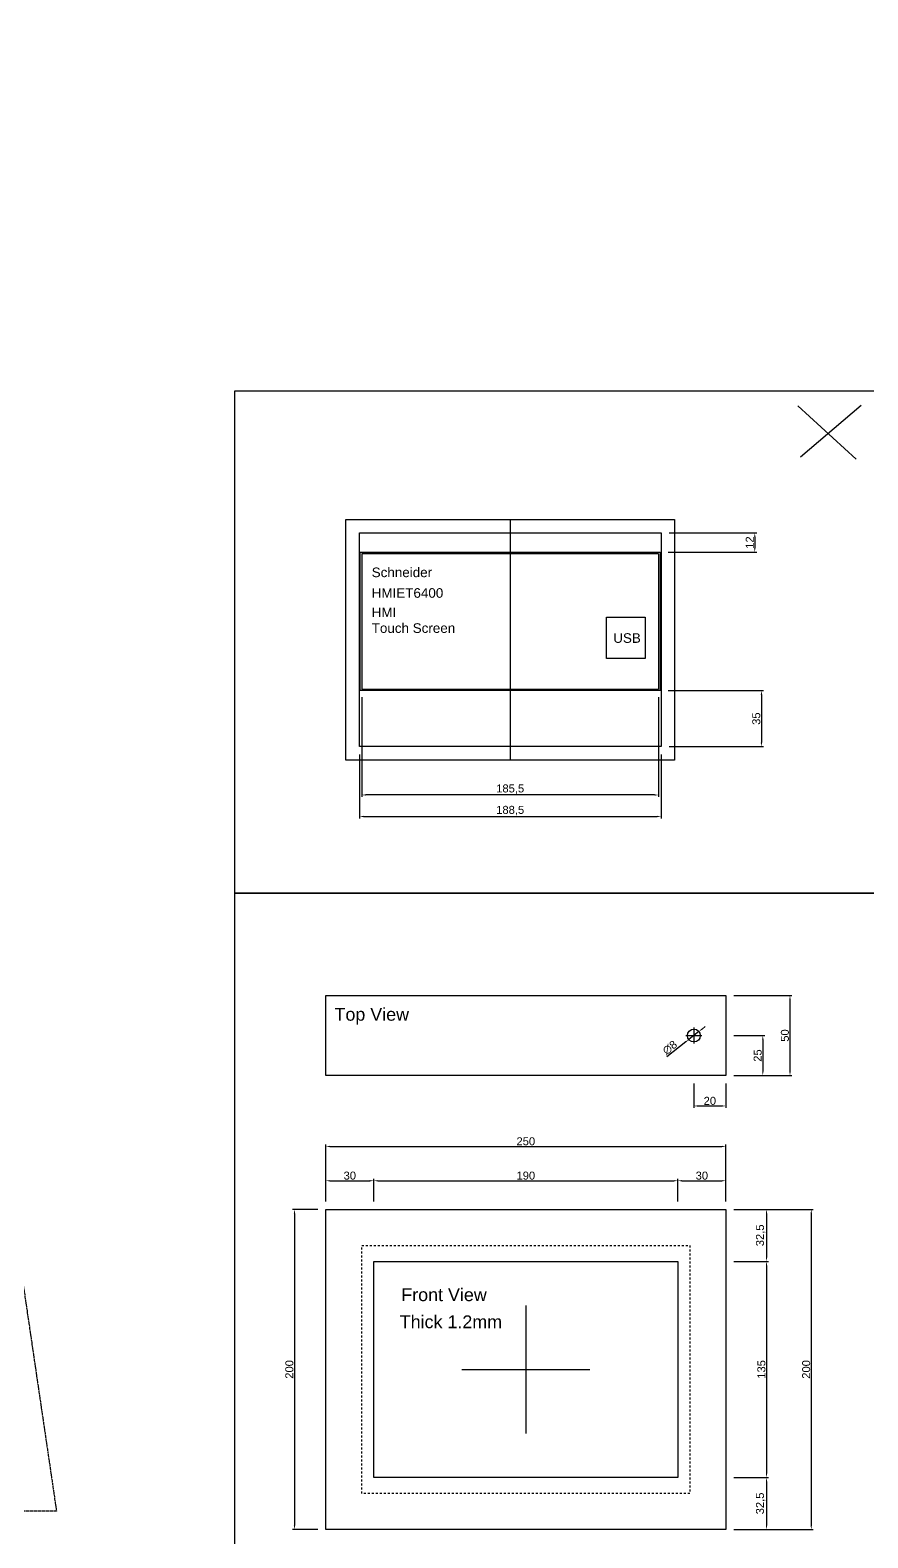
# Model space of a CAD drawing. Header units: millimetres. Extents: x -1052 to 3351, y 0 to 2015.
# Drawn here: x 1923 to 2446, y 1007 to 1949 of the extents above; entities that cross this region are included whole.
import ezdxf

# ---------------------------------------------------------------- set-up
doc = ezdxf.new("R2010")
doc.units = ezdxf.units.MM
doc.linetypes.add('JIS_02_1.2', pattern=[2.5, 1.25, -1.25])
doc.linetypes.add('PHANTOM', pattern=[2.5, 1.25, -0.25, 0.25, -0.25, 0.25, -0.25])
for name, color, linetype in [('BOUNDARY', 6, 'PHANTOM'), ('DESCCHILD', 20, 'Continuous'), ('Layer 1', 7, 'Continuous'), ('Layer1-1', 2, 'JIS_02_1.2')]:
    doc.layers.add(name, color=color, linetype=linetype)
doc.layers.add('Layer1', color=50, linetype='Continuous', lineweight=25)
doc.styles.get("Standard").update_dxf_attribs({"font": 'arial.ttf'})
doc.dimstyles.new('ISO-25', dxfattribs={"dimtxt": 5, "dimasz": 2.5, "dimexe": 1.25, "dimexo": 5, "dimtad": 1, "dimtxsty": 'Standard', "dimcen": 2.5, "dimclrd": 5, "dimclre": 5, "dimclrt": 2, "dimadec": 0, "dimazin": 0, "dimtfac": 1, "dimtmove": 0, "dimatfit": 3, "dimfxl": 1, "dimlwe": -1, "dimarcsym": 0})

# ---------------------------------------------------------------- blocks, each defined once
blk = doc.blocks.new('*D116')
at = {"layer": 'Defpoints', "color": 0}
for p in [(2357.74, 1229.84), (2327.74, 1211.96), (2357.74, 1211.96)]:
    blk.add_point(p, dxfattribs=at)
at = {"layer": 'Layer1', "color": 5, "linetype": 'Continuous'}
for p, q in [((2327.74, 1216.96), (2327.74, 1231.09)), ((2357.74, 1216.96), (2357.74, 1231.09))]:
    blk.add_line(p, q, dxfattribs=at)
at = {"layer": 'Layer1', "color": 5, "linetype": 'Continuous', "lineweight": -2}
blk.add_line((2330.24, 1229.84), (2355.24, 1229.84), dxfattribs=at)
at = {"layer": 'Layer1', "color": 5}
for points in [[(2330.24, 1230.26), (2330.24, 1229.42), (2327.74, 1229.84)], [(2355.24, 1229.42), (2355.24, 1230.26), (2357.74, 1229.84)]]:
    blk.add_solid(points, dxfattribs=at)
at = {"layer": 'Layer1', "color": 2, "insert": (2342.74, 1233.02), "char_height": 5, "attachment_point": 5}
blk.add_mtext('30', dxfattribs=at)
blk = doc.blocks.new('*D119')
at = {"layer": 'Defpoints', "color": 0}
for p in [(2107.74, 1211.96), (2088.16, 1011.96), (2107.74, 1011.96)]:
    blk.add_point(p, dxfattribs=at)
at = {"layer": 'Layer1', "color": 5, "linetype": 'Continuous'}
for p, q in [((2102.74, 1211.96), (2086.91, 1211.96)), ((2102.74, 1011.96), (2086.91, 1011.96))]:
    blk.add_line(p, q, dxfattribs=at)
at = {"layer": 'Layer1', "color": 5, "linetype": 'Continuous', "lineweight": -2}
blk.add_line((2088.16, 1209.46), (2088.16, 1014.46), dxfattribs=at)
at = {"layer": 'Layer1', "color": 5}
for points in [[(2088.57, 1209.46), (2087.74, 1209.46), (2088.16, 1211.96)], [(2087.74, 1014.46), (2088.57, 1014.46), (2088.16, 1011.96)]]:
    blk.add_solid(points, dxfattribs=at)
at = {"layer": 'Layer1', "color": 2, "insert": (2084.98, 1111.96), "char_height": 5, "attachment_point": 5, "rotation": 90}
blk.add_mtext('200', dxfattribs=at)
blk = doc.blocks.new('*D129')
at = {"layer": 'Defpoints', "color": 0}
for p in [(2357.74, 1179.46), (2357.74, 1044.46), (2383.15, 1044.46)]:
    blk.add_point(p, dxfattribs=at)
at = {"layer": 'Layer1', "color": 5, "linetype": 'Continuous'}
for p, q in [((2362.74, 1179.46), (2384.4, 1179.46)), ((2362.74, 1044.46), (2384.4, 1044.46))]:
    blk.add_line(p, q, dxfattribs=at)
at = {"layer": 'Layer1', "color": 5, "linetype": 'Continuous', "lineweight": -2}
blk.add_line((2383.15, 1176.96), (2383.15, 1046.96), dxfattribs=at)
at = {"layer": 'Layer1', "color": 5}
for points in [[(2383.56, 1176.96), (2382.73, 1176.96), (2383.15, 1179.46)], [(2382.73, 1046.96), (2383.56, 1046.96), (2383.15, 1044.46)]]:
    blk.add_solid(points, dxfattribs=at)
at = {"layer": 'Layer1', "color": 2, "insert": (2379.97, 1111.96), "char_height": 5, "attachment_point": 5, "rotation": 90}
blk.add_mtext('135', dxfattribs=at)
blk = doc.blocks.new('*D130')
at = {"layer": 'Defpoints', "color": 0}
for p in [(2357.74, 1211.96), (2357.74, 1011.96), (2411.11, 1011.96)]:
    blk.add_point(p, dxfattribs=at)
at = {"layer": 'Layer1', "color": 5, "linetype": 'Continuous'}
for p, q in [((2362.74, 1211.96), (2412.36, 1211.96)), ((2362.74, 1011.96), (2412.36, 1011.96))]:
    blk.add_line(p, q, dxfattribs=at)
at = {"layer": 'Layer1', "color": 5, "linetype": 'Continuous', "lineweight": -2}
blk.add_line((2411.11, 1209.46), (2411.11, 1014.46), dxfattribs=at)
at = {"layer": 'Layer1', "color": 5}
for points in [[(2411.53, 1209.46), (2410.7, 1209.46), (2411.11, 1211.96)], [(2410.7, 1014.46), (2411.53, 1014.46), (2411.11, 1011.96)]]:
    blk.add_solid(points, dxfattribs=at)
at = {"layer": 'Layer1', "color": 2, "insert": (2407.94, 1111.96), "char_height": 5, "attachment_point": 5, "rotation": 90}
blk.add_mtext('200', dxfattribs=at)
blk = doc.blocks.new('*D131')
at = {"layer": 'Defpoints', "color": 0}
for p in [(2327.74, 1229.84), (2137.74, 1211.96), (2327.74, 1211.96)]:
    blk.add_point(p, dxfattribs=at)
at = {"layer": 'Layer1', "color": 5, "linetype": 'Continuous'}
for p, q in [((2137.74, 1216.96), (2137.74, 1231.09)), ((2327.74, 1216.96), (2327.74, 1231.09))]:
    blk.add_line(p, q, dxfattribs=at)
at = {"layer": 'Layer1', "color": 5, "linetype": 'Continuous', "lineweight": -2}
blk.add_line((2140.24, 1229.84), (2325.24, 1229.84), dxfattribs=at)
at = {"layer": 'Layer1', "color": 5}
for points in [[(2140.24, 1230.26), (2140.24, 1229.42), (2137.74, 1229.84)], [(2325.24, 1229.42), (2325.24, 1230.26), (2327.74, 1229.84)]]:
    blk.add_solid(points, dxfattribs=at)
at = {"layer": 'Layer1', "color": 2, "insert": (2232.74, 1233.02), "char_height": 5, "attachment_point": 5}
blk.add_mtext('190', dxfattribs=at)
blk = doc.blocks.new('*D132')
at = {"layer": 'Defpoints', "color": 0}
for p in [(2357.74, 1251.29), (2107.74, 1211.96), (2357.74, 1211.96)]:
    blk.add_point(p, dxfattribs=at)
at = {"layer": 'Layer1', "color": 5, "linetype": 'Continuous'}
for p, q in [((2107.74, 1216.96), (2107.74, 1252.54)), ((2357.74, 1216.96), (2357.74, 1252.54))]:
    blk.add_line(p, q, dxfattribs=at)
at = {"layer": 'Layer1', "color": 5, "linetype": 'Continuous', "lineweight": -2}
blk.add_line((2110.24, 1251.29), (2355.24, 1251.29), dxfattribs=at)
at = {"layer": 'Layer1', "color": 5}
for points in [[(2110.24, 1251.7), (2110.24, 1250.87), (2107.74, 1251.29)], [(2355.24, 1250.87), (2355.24, 1251.7), (2357.74, 1251.29)]]:
    blk.add_solid(points, dxfattribs=at)
at = {"layer": 'Layer1', "color": 2, "insert": (2232.74, 1254.46), "char_height": 5, "attachment_point": 5}
blk.add_mtext('250', dxfattribs=at)
blk = doc.blocks.new('*D133')
at = {"layer": 'Defpoints', "color": 0}
for p in [(2137.74, 1229.84), (2107.74, 1211.96), (2137.74, 1211.96)]:
    blk.add_point(p, dxfattribs=at)
at = {"layer": 'Layer1', "color": 5, "linetype": 'Continuous'}
for p, q in [((2107.74, 1216.96), (2107.74, 1231.09)), ((2137.74, 1216.96), (2137.74, 1231.09))]:
    blk.add_line(p, q, dxfattribs=at)
at = {"layer": 'Layer1', "color": 5, "linetype": 'Continuous', "lineweight": -2}
blk.add_line((2110.24, 1229.84), (2135.24, 1229.84), dxfattribs=at)
at = {"layer": 'Layer1', "color": 5}
for points in [[(2110.24, 1230.26), (2110.24, 1229.42), (2107.74, 1229.84)], [(2135.24, 1229.42), (2135.24, 1230.26), (2137.74, 1229.84)]]:
    blk.add_solid(points, dxfattribs=at)
at = {"layer": 'Layer1', "color": 2, "insert": (2122.74, 1233.02), "char_height": 5, "attachment_point": 5}
blk.add_mtext('30', dxfattribs=at)
blk = doc.blocks.new('*D134')
at = {"layer": 'Defpoints', "color": 0}
for p in [(2357.74, 1211.96), (2357.74, 1179.46), (2383.15, 1179.46)]:
    blk.add_point(p, dxfattribs=at)
at = {"layer": 'Layer1', "color": 5, "linetype": 'Continuous'}
for p, q in [((2362.74, 1211.96), (2384.4, 1211.96)), ((2362.74, 1179.46), (2384.4, 1179.46))]:
    blk.add_line(p, q, dxfattribs=at)
at = {"layer": 'Layer1', "color": 5, "linetype": 'Continuous', "lineweight": -2}
blk.add_line((2383.15, 1209.46), (2383.15, 1181.96), dxfattribs=at)
at = {"layer": 'Layer1', "color": 5}
for points in [[(2383.56, 1209.46), (2382.73, 1209.46), (2383.15, 1211.96)], [(2382.73, 1181.96), (2383.56, 1181.96), (2383.15, 1179.46)]]:
    blk.add_solid(points, dxfattribs=at)
at = {"layer": 'Layer1', "color": 2, "insert": (2379.52, 1195.71), "char_height": 5, "attachment_point": 5, "rotation": 90}
blk.add_mtext('32,5', dxfattribs=at)
blk = doc.blocks.new('*D135')
at = {"layer": 'Defpoints', "color": 0}
for p in [(2357.74, 1044.46), (2357.74, 1011.96), (2383.15, 1011.96)]:
    blk.add_point(p, dxfattribs=at)
at = {"layer": 'Layer1', "color": 5, "linetype": 'Continuous'}
for p, q in [((2362.74, 1044.46), (2384.4, 1044.46)), ((2362.74, 1011.96), (2384.4, 1011.96))]:
    blk.add_line(p, q, dxfattribs=at)
at = {"layer": 'Layer1', "color": 5, "linetype": 'Continuous', "lineweight": -2}
blk.add_line((2383.15, 1041.96), (2383.15, 1014.46), dxfattribs=at)
at = {"layer": 'Layer1', "color": 5}
for points in [[(2383.56, 1041.96), (2382.73, 1041.96), (2383.15, 1044.46)], [(2382.73, 1014.46), (2383.56, 1014.46), (2383.15, 1011.96)]]:
    blk.add_solid(points, dxfattribs=at)
at = {"layer": 'Layer1', "color": 2, "insert": (2379.52, 1028.21), "char_height": 5, "attachment_point": 5, "rotation": 90}
blk.add_mtext('32,5', dxfattribs=at)
blk = doc.blocks.new('*D283')
at = {"layer": 'Defpoints', "color": 0}
for p in [(2357.74, 1320.56), (2357.74, 1295.56), (2380.82, 1295.56)]:
    blk.add_point(p, dxfattribs=at)
at = {"layer": 'Layer1-1', "color": 5, "linetype": 'Continuous'}
for p, q in [((2362.74, 1320.56), (2382.07, 1320.56)), ((2362.74, 1295.56), (2382.07, 1295.56))]:
    blk.add_line(p, q, dxfattribs=at)
at = {"layer": 'Layer1-1', "color": 5, "linetype": 'Continuous', "lineweight": -2}
blk.add_line((2380.82, 1318.06), (2380.82, 1298.06), dxfattribs=at)
at = {"layer": 'Layer1-1', "color": 5}
for points in [[(2381.24, 1318.06), (2380.41, 1318.06), (2380.82, 1320.56)], [(2380.41, 1298.06), (2381.24, 1298.06), (2380.82, 1295.56)]]:
    blk.add_solid(points, dxfattribs=at)
at = {"layer": 'Layer1-1', "color": 2, "insert": (2377.64, 1308.06), "char_height": 5, "attachment_point": 5, "rotation": 90}
blk.add_mtext('25', dxfattribs=at)
blk = doc.blocks.new('*D284')
at = {"layer": 'Defpoints', "color": 0}
for p in [(2337.74, 1295.56), (2357.74, 1295.56), (2357.74, 1276.55)]:
    blk.add_point(p, dxfattribs=at)
at = {"layer": 'Layer1-1', "color": 5, "linetype": 'Continuous'}
for p, q in [((2337.74, 1290.56), (2337.74, 1275.3)), ((2357.74, 1290.56), (2357.74, 1275.3))]:
    blk.add_line(p, q, dxfattribs=at)
at = {"layer": 'Layer1-1', "color": 5, "linetype": 'Continuous', "lineweight": -2}
blk.add_line((2340.24, 1276.55), (2355.24, 1276.55), dxfattribs=at)
at = {"layer": 'Layer1-1', "color": 5}
for points in [[(2340.24, 1276.97), (2340.24, 1276.13), (2337.74, 1276.55)], [(2355.24, 1276.13), (2355.24, 1276.97), (2357.74, 1276.55)]]:
    blk.add_solid(points, dxfattribs=at)
at = {"layer": 'Layer1-1', "color": 2, "insert": (2347.74, 1279.73), "char_height": 5, "attachment_point": 5}
blk.add_mtext('20', dxfattribs=at)
blk = doc.blocks.new('*D286')
at = {"layer": 'Defpoints', "color": 0}
for p in [(2357.74, 1345.56), (2362.74, 1295.56), (2397.82, 1295.56)]:
    blk.add_point(p, dxfattribs=at)
at = {"layer": 'Layer1', "color": 5, "linetype": 'Continuous'}
for p, q in [((2362.74, 1345.56), (2399.07, 1345.56)), ((2367.74, 1295.56), (2399.07, 1295.56))]:
    blk.add_line(p, q, dxfattribs=at)
at = {"layer": 'Layer1', "color": 5, "linetype": 'Continuous', "lineweight": -2}
blk.add_line((2397.82, 1343.06), (2397.82, 1298.06), dxfattribs=at)
at = {"layer": 'Layer1', "color": 5}
for points in [[(2398.24, 1343.06), (2397.4, 1343.06), (2397.82, 1345.56)], [(2397.4, 1298.06), (2398.24, 1298.06), (2397.82, 1295.56)]]:
    blk.add_solid(points, dxfattribs=at)
at = {"layer": 'Layer1', "color": 2, "insert": (2394.64, 1320.56), "char_height": 5, "attachment_point": 5, "rotation": 90}
blk.add_mtext('50', dxfattribs=at)
blk = doc.blocks.new('*D290')
at = {"layer": 'Defpoints', "color": 0}
for p in [(2340.89, 1323.03), (2334.6, 1318.09)]:
    blk.add_point(p, dxfattribs=at)
at = {"layer": 'Layer1', "color": 5, "linetype": 'Continuous', "lineweight": -2}
for p, q in [((2340.89, 1323.03), (2334.6, 1318.09)), ((2342.85, 1324.58), (2344.82, 1326.13)), ((2332.64, 1316.54), (2320.9, 1307.31))]:
    blk.add_line(p, q, dxfattribs=at)
at = {"layer": 'Layer1', "color": 5}
for points in [[(2342.59, 1324.91), (2343.11, 1324.25), (2340.89, 1323.03)], [(2332.89, 1316.21), (2332.38, 1316.87), (2334.6, 1318.09)]]:
    blk.add_solid(points, dxfattribs=at)
at = {"layer": 'Layer1', "color": 2, "insert": (2322.77, 1313), "char_height": 5, "attachment_point": 5, "rotation": 38.20731}
blk.add_mtext('∅8', dxfattribs=at)
blk = doc.blocks.new('*D401')
at = {"layer": 'Defpoints', "color": 0}
for p in [(2128.73, 1501.06), (2317.23, 1501.06), (2317.23, 1457.47)]:
    blk.add_point(p, dxfattribs=at)
at = {"layer": 'Layer 1', "color": 5, "linetype": 'Continuous'}
for p, q in [((2128.73, 1496.06), (2128.73, 1456.22)), ((2317.23, 1496.06), (2317.23, 1456.22))]:
    blk.add_line(p, q, dxfattribs=at)
at = {"layer": 'Layer 1', "color": 5, "linetype": 'Continuous', "lineweight": -2}
blk.add_line((2131.23, 1457.47), (2314.73, 1457.47), dxfattribs=at)
at = {"layer": 'Layer 1', "color": 5}
for points in [[(2131.23, 1457.88), (2131.23, 1457.05), (2128.73, 1457.47)], [(2314.73, 1457.05), (2314.73, 1457.88), (2317.23, 1457.47)]]:
    blk.add_solid(points, dxfattribs=at)
at = {"layer": 'Layer 1', "color": 2, "insert": (2222.98, 1461.1), "char_height": 5, "attachment_point": 5}
blk.add_mtext('188,5', dxfattribs=at)
blk = doc.blocks.new('*D403')
at = {"layer": 'Defpoints', "color": 0}
for p in [(2130.23, 1537.06), (2315.73, 1537.06), (2130.23, 1470.86)]:
    blk.add_point(p, dxfattribs=at)
at = {"layer": 'Layer 1', "color": 5, "linetype": 'Continuous'}
for p, q in [((2130.23, 1532.06), (2130.23, 1469.61)), ((2315.73, 1532.06), (2315.73, 1469.61))]:
    blk.add_line(p, q, dxfattribs=at)
at = {"layer": 'Layer 1', "color": 5, "linetype": 'Continuous', "lineweight": -2}
blk.add_line((2313.23, 1470.86), (2132.73, 1470.86), dxfattribs=at)
at = {"layer": 'Layer 1', "color": 5}
for points in [[(2132.73, 1471.27), (2132.73, 1470.44), (2130.23, 1470.86)], [(2313.23, 1470.44), (2313.23, 1471.27), (2315.73, 1470.86)]]:
    blk.add_solid(points, dxfattribs=at)
at = {"layer": 'Layer 1', "color": 2, "insert": (2222.98, 1474.49), "char_height": 5, "attachment_point": 5}
blk.add_mtext('185,5', dxfattribs=at)
blk = doc.blocks.new('*D404')
at = {"layer": 'Defpoints', "color": 0}
for p in [(2316.73, 1536.06), (2317.23, 1501.06), (2379.96, 1501.06)]:
    blk.add_point(p, dxfattribs=at)
at = {"layer": 'Layer 1', "color": 5, "linetype": 'Continuous'}
for p, q in [((2321.73, 1536.06), (2381.21, 1536.06)), ((2322.23, 1501.06), (2381.21, 1501.06))]:
    blk.add_line(p, q, dxfattribs=at)
at = {"layer": 'Layer 1', "color": 5, "linetype": 'Continuous', "lineweight": -2}
blk.add_line((2379.96, 1533.56), (2379.96, 1503.56), dxfattribs=at)
at = {"layer": 'Layer 1', "color": 5}
for points in [[(2380.38, 1533.56), (2379.54, 1533.56), (2379.96, 1536.06)], [(2379.54, 1503.56), (2380.38, 1503.56), (2379.96, 1501.06)]]:
    blk.add_solid(points, dxfattribs=at)
at = {"layer": 'Layer 1', "color": 2, "insert": (2376.78, 1518.56), "char_height": 5, "attachment_point": 5, "rotation": 90}
blk.add_mtext('35', dxfattribs=at)
blk = doc.blocks.new('*D406')
at = {"layer": 'Defpoints', "color": 0}
for p in [(2317.23, 1634.56), (2316.73, 1622.56), (2375.81, 1622.56)]:
    blk.add_point(p, dxfattribs=at)
at = {"layer": 'Layer 1', "color": 5, "linetype": 'Continuous'}
for p, q in [((2322.23, 1634.56), (2377.06, 1634.56)), ((2321.73, 1622.56), (2377.06, 1622.56))]:
    blk.add_line(p, q, dxfattribs=at)
at = {"layer": 'Layer 1', "color": 5, "linetype": 'Continuous', "lineweight": -2}
blk.add_line((2375.81, 1632.06), (2375.81, 1625.06), dxfattribs=at)
at = {"layer": 'Layer 1', "color": 5}
for points in [[(2376.22, 1632.06), (2375.39, 1632.06), (2375.81, 1634.56)], [(2375.39, 1625.06), (2376.22, 1625.06), (2375.81, 1622.56)]]:
    blk.add_solid(points, dxfattribs=at)
at = {"layer": 'Layer 1', "color": 2, "insert": (2372.67, 1628.56), "char_height": 5, "attachment_point": 5, "rotation": 90}
blk.add_mtext('12', dxfattribs=at)

msp = doc.modelspace()

# ---------------------------------------------------------------- linework, layer by layer
for p, q in [((2332.7433, 1320.5605), (2342.7433, 1320.5605)), ((2337.7433, 1325.5605), (2337.7433, 1315.5605))]:
    msp.add_line(p, q)
msp.add_circle((2337.7433, 1320.5605), 4)
at = {"layer": 'BOUNDARY'}
for p, q in [((1803.3539, 1948.7238), (1939.4602, 1023.2889)), ((1803.3539, 1948.7238), (1939.4602, 1023.2889)), ((1939.4602, 1023.2889), (-942.8866, 1023.373))]:
    msp.add_line(p, q, dxfattribs=at)
at = {"layer": 'DESCCHILD'}
for points in [[(2050.9139, 1723.3875), (2829.1701, 1723.3875), (2829.1701, 1409.6038), (2050.9139, 1409.6038)], [(2050.9139, 1409.6038), (2829.1701, 1409.6038), (2829.1701, 624.074), (2050.9139, 624.074)]]:
    msp.add_lwpolyline(points, close=True, dxfattribs=at)
at = {"layer": 'Layer 1'}
for p, q in [((2120.2271, 1643.0619), (2325.7271, 1643.0619)), ((2120.2271, 1492.5619), (2120.2271, 1643.0619)), ((2222.9771, 1643.0619), (2222.9771, 1492.5619)), ((2325.7271, 1643.0619), (2325.7271, 1492.5619)), ((2128.7271, 1634.5619), (2317.2271, 1634.5619)), ((2128.7271, 1501.0619), (2128.7271, 1634.5619)), ((2317.2271, 1634.5619), (2317.2271, 1501.0619)), ((2129.2271, 1536.0619), (2129.2271, 1622.5619)), ((2129.2271, 1622.5619), (2316.7271, 1622.5619)), ((2315.7271, 1621.5619), (2130.2271, 1621.5619)), ((2130.2271, 1621.5619), (2130.2271, 1537.0619)), ((2315.7271, 1621.5619), (2315.7271, 1537.0619)), ((2316.7271, 1622.5619), (2316.7271, 1536.0619)), ((2283.2271, 1582.0619), (2307.2271, 1582.0619)), ((2283.2271, 1556.0619), (2283.2271, 1582.0619)), ((2307.2271, 1582.0619), (2307.2271, 1556.0619)), ((2307.2271, 1556.0619), (2283.2271, 1556.0619)), ((2317.2271, 1536.0619), (2128.7271, 1536.0619)), ((2316.7271, 1536.0619), (2129.2271, 1536.0619)), ((2130.2271, 1537.0619), (2315.7271, 1537.0619)), ((2317.2271, 1501.0619), (2128.7271, 1501.0619)), ((2325.7271, 1492.5619), (2120.2271, 1492.5619))]:
    msp.add_line(p, q, dxfattribs=at)
at = {"layer": 'Layer1'}
for p, q in [((2404.4232, 1682.2028), (2442.2783, 1714.4727)), ((2402.7117, 1714.024), (2439.2547, 1680.6006)), ((2107.7433, 1345.5605), (2357.7433, 1345.5605)), ((2107.7433, 1295.5605), (2107.7433, 1345.5605)), ((2357.7433, 1345.5605), (2357.7433, 1295.5605)), ((2357.7433, 1295.5605), (2107.7433, 1295.5605)), ((2107.7433, 1211.9591), (2357.7433, 1211.9591)), ((2107.7433, 1011.9591), (2107.7433, 1211.9591)), ((2357.7433, 1211.9591), (2357.7433, 1011.9591)), ((2137.7433, 1179.4591), (2327.7433, 1179.4591)), ((2137.7433, 1044.4591), (2137.7433, 1179.4591)), ((2327.7433, 1179.4591), (2327.7433, 1044.4591)), ((2232.7433, 1151.9591), (2232.7433, 1071.9591)), ((2192.7433, 1111.9591), (2272.7433, 1111.9591)), ((2327.7433, 1044.4591), (2137.7433, 1044.4591)), ((2357.7433, 1011.9591), (2107.7433, 1011.9591))]:
    msp.add_line(p, q, dxfattribs=at)
at = {"layer": 'Layer1-1'}
for p, q in [((2130.2433, 1189.4591), (2335.2433, 1189.4591)), ((2130.2433, 1034.4591), (2130.2433, 1189.4591)), ((2335.2433, 1189.4591), (2335.2433, 1034.4591)), ((2335.2433, 1034.4591), (2130.2433, 1034.4591))]:
    msp.add_line(p, q, dxfattribs=at)

# ---------------------------------------------------------------- texts
at = {"layer": 'Layer1', "attachment_point": 1}
for s, insert, char_height, width in [('Schneider', (2136.4418, 1612.9573), 6, 58.585866), ('HMIET6400', (2136.4418, 1600.0753), 6, 58.585866), ('HMI', (2136.4418, 1587.9732), 6, 23.142209), ('Touch Screen', (2136.4418, 1578.1411), 6, 58.585866), ('USB', (2287.3797, 1571.9179), 6, 18.827377), ('Top View', (2113.1834, 1337.839), 8, 111.494233), ('Front View', (2154.928, 1162.6263), 8, 111.494233), ('Thick 1.2mm', (2153.9622, 1145.7139), 8, 111.494233)]:
    msp.add_mtext(s, dxfattribs=dict(at, insert=insert, char_height=char_height, width=width))

# ---------------------------------------------------------------- dimensions: what is measured, and where the dimension line sits
at = {"layer": 'Layer 1'}
for base, p1, p2, picture, middle in [((2375.8054, 1622.5619), (2317.2271, 1634.5619), (2316.7271, 1622.5619), '*D406', (2372.6702, 1628.5619)), ((2379.961, 1501.0619), (2316.7271, 1536.0619), (2317.2271, 1501.0619), '*D404', (2376.7815, 1518.5619))]:
    dim = msp.add_linear_dim(base=base, p1=p1, p2=p2, angle=90, dimstyle='ISO-25', dxfattribs=at)
    dim.commit()
    dim.dimension.update_dxf_attribs({"geometry": picture, "text_midpoint": middle})
for base, p1, p2, picture, middle in [((2130.2271, 1470.8563), (2315.7271, 1537.0619), (2130.2271, 1537.0619), '*D403', (2222.9771, 1474.4861)), ((2317.2271, 1457.4666), (2128.7271, 1501.0619), (2317.2271, 1501.0619), '*D401', (2222.9771, 1461.0963))]:
    dim = msp.add_linear_dim(base=base, p1=p1, p2=p2, dimstyle='ISO-25', dxfattribs=at)
    dim.commit()
    dim.dimension.update_dxf_attribs({"geometry": picture, "text_midpoint": middle})
at = {"layer": 'Layer1'}
for base, p1, p2, picture, middle in [((2397.8198, 1295.5605), (2357.7433, 1345.5605), (2362.7433, 1295.5605), '*D286', (2394.6419, 1320.5605)), ((2088.1579, 1011.9591), (2107.7433, 1211.9591), (2107.7433, 1011.9591), '*D119', (2084.98, 1111.9591)), ((2411.1131, 1011.9591), (2357.7433, 1211.9591), (2357.7433, 1011.9591), '*D130', (2407.9352, 1111.9591)), ((2383.1475, 1179.4591), (2357.7433, 1211.9591), (2357.7433, 1179.4591), '*D134', (2379.5177, 1195.7091)), ((2383.1475, 1044.4591), (2357.7433, 1179.4591), (2357.7433, 1044.4591), '*D129', (2379.9679, 1111.9591)), ((2383.1475, 1011.9591), (2357.7433, 1044.4591), (2357.7433, 1011.9591), '*D135', (2379.5177, 1028.2091))]:
    dim = msp.add_linear_dim(base=base, p1=p1, p2=p2, angle=90, dimstyle='ISO-25', dxfattribs=at)
    dim.commit()
    dim.dimension.update_dxf_attribs({"geometry": picture, "text_midpoint": middle})
dim = msp.add_diameter_dim_2p(p1=(2340.8864, 1323.0346), p2=(2334.6002, 1318.0865), dimstyle='ISO-25', dxfattribs=at)
dim.commit()
dim.dimension.update_dxf_attribs({"geometry": '*D290', "text_midpoint": (2324.8248, 1310.392), "dimtype": 163})
for base, p1, p2, picture, middle in [((2357.7433, 1251.2858), (2107.7433, 1211.9591), (2357.7433, 1211.9591), '*D132', (2232.7433, 1254.4637)), ((2137.7433, 1229.8403), (2107.7433, 1211.9591), (2137.7433, 1211.9591), '*D133', (2122.7433, 1233.0199)), ((2327.7433, 1229.8403), (2137.7433, 1211.9591), (2327.7433, 1211.9591), '*D131', (2232.7433, 1233.0182)), ((2357.7433, 1229.8403), (2327.7433, 1211.9591), (2357.7433, 1211.9591), '*D116', (2342.7433, 1233.0199))]:
    dim = msp.add_linear_dim(base=base, p1=p1, p2=p2, dimstyle='ISO-25', dxfattribs=at)
    dim.commit()
    dim.dimension.update_dxf_attribs({"geometry": picture, "text_midpoint": middle})
at = {"layer": 'Layer1-1'}
dim = msp.add_linear_dim(base=(2380.8226, 1295.5605), p1=(2357.7433, 1320.5605), p2=(2357.7433, 1295.5605), angle=90, dimstyle='ISO-25', dxfattribs=at)
dim.commit()
dim.dimension.update_dxf_attribs({"geometry": '*D283', "text_midpoint": (2377.6448, 1308.0605)})
dim = msp.add_linear_dim(base=(2357.7433, 1276.5507), p1=(2337.7433, 1295.5605), p2=(2357.7433, 1295.5605), dimstyle='ISO-25', dxfattribs=at)
dim.commit()
dim.dimension.update_dxf_attribs({"geometry": '*D284', "text_midpoint": (2347.7433, 1279.7285)})

doc.saveas('drawing.dxf')
